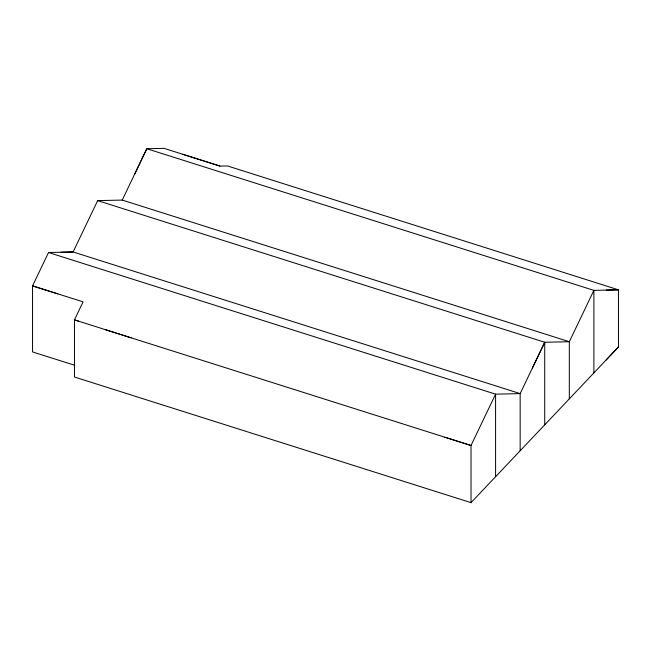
<?xml version="1.0" encoding="UTF-8"?>
<svg xmlns="http://www.w3.org/2000/svg" width="651" height="651" viewBox="0 0 651 651"><rect width="100%" height="100%" fill="white"/><g stroke="black" fill="none" stroke-linecap="round" stroke-linejoin="round"><path stroke-width="0.98" d="M520.157 450.761L520.157 393.611L73.099 251.97L48.516 252.515L32.55 285.895L32.55 351.939L74.662 365.244M569.316 398.868L569.316 341.718L122.242 200.077L97.666 200.622L73.099 251.97L60.803 252.246M122.242 200.077L146.817 148.729L164.036 148.347L220.022 166.095L227.443 165.94L618.45 289.817L618.45 346.983L606.171 359.954M532.453 367.937L544.732 342.263L569.316 341.718L593.883 290.37L618.45 289.817L606.171 290.094M134.521 174.403L146.817 148.729L593.883 290.37L593.883 372.917M97.666 200.622L544.732 342.263L520.157 393.611L495.582 394.156L48.516 252.515M57.817 293.87L32.55 285.895L83.084 301.836L74.458 319.869L74.458 377.019L471.015 502.653L618.45 346.983M182.695 154.263L220.022 166.095M78.909 321.277L74.458 319.869L471.015 445.504L471.015 502.653M105.047 329.561L131.193 337.845M444.869 437.22L471.015 445.504L495.582 394.156L495.582 476.703M544.732 342.263L544.732 424.818"/></g></svg>
